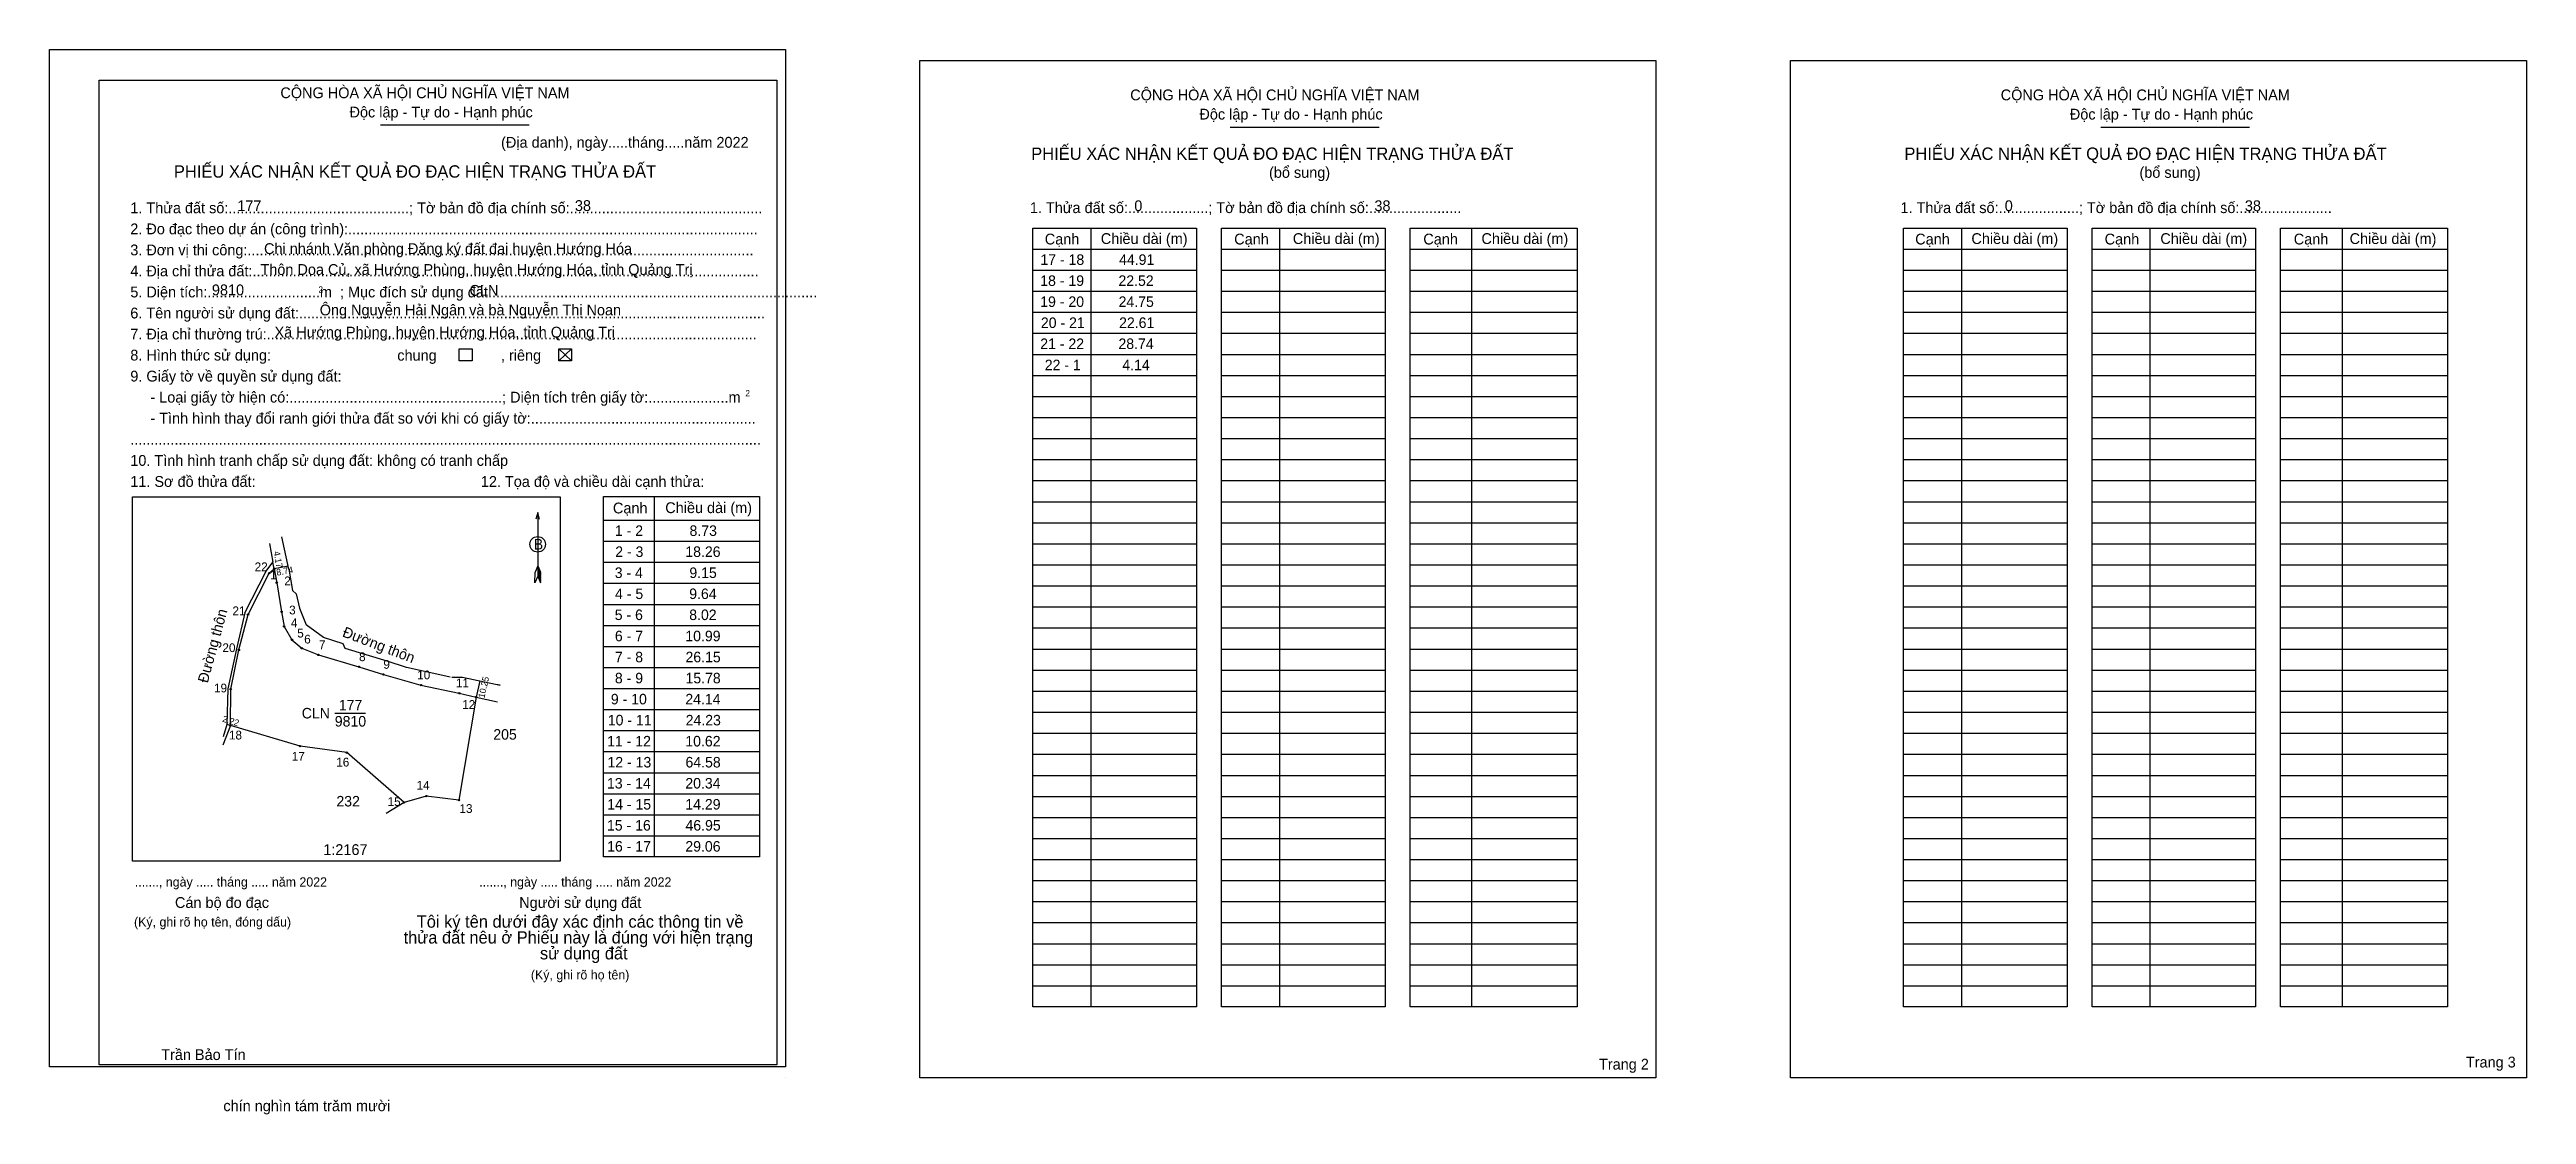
# Model space of a CAD drawing. Extents: x 536154 to 537684, y 1849915 to 1850573.
import ezdxf

# ---------------------------------------------------------------- set-up
doc = ezdxf.new("R2010")
doc.units = 0
for name, color, linetype in [('Level 1', 7, 'Continuous'), ('Level 10', 7, 'Continuous'), ('Level 11', 7, 'Continuous'), ('Level 13', 7, 'Continuous'), ('Level 2', 7, 'Continuous'), ('Level 23', 7, 'Continuous'), ('Level 27', 7, 'Continuous'), ('Level 3', 7, 'Continuous'), ('Level 36', 7, 'Continuous'), ('Level 48', 7, 'Continuous'), ('Level 5', 7, 'Continuous'), ('Level 50', 7, 'Continuous'), ('Level 52', 7, 'Continuous'), ('Level 6', 7, 'Continuous'), ('Level 9', 7, 'Continuous')]:
    doc.layers.add(name, color=color, linetype=linetype)

msp = doc.modelspace()

# ---------------------------------------------------------------- linework, layer by layer
at = {"layer": 'Level 1'}
for p, q in [((536154.4, 1850566.6), (536154.4, 1850566.6)), ((536692, 1850566.6), (536692, 1850566.6)), ((536358.8, 1850526.7), (536450.7, 1850526.7)), ((536883.7, 1850525.4), (536975.6, 1850525.4)), ((537421.3, 1850525.4), (537513.2, 1850525.4)), ((536797.6, 1850462.9), (536797.6, 1849981.7)), ((536914, 1850462.9), (536914, 1849981.7)), ((537032.7, 1850462.9), (537032.7, 1849981.7)), ((537335.2, 1850462.9), (537335.2, 1849981.7)), ((537451.7, 1850462.9), (537451.7, 1849981.7)), ((537570.3, 1850462.9), (537570.3, 1849981.7)), ((536761.8, 1850449.9), (536862.9, 1850449.9)), ((536878.3, 1850449.9), (536979.3, 1850449.9)), ((536994.7, 1850449.9), (537097.9, 1850449.9)), ((537299.4, 1850449.9), (537400.5, 1850449.9)), ((537415.9, 1850449.9), (537516.9, 1850449.9)), ((537532.4, 1850449.9), (537635.5, 1850449.9)), ((536761.8, 1850436.9), (536862.9, 1850436.9)), ((536878.3, 1850436.9), (536979.3, 1850436.9)), ((536994.7, 1850436.9), (537097.9, 1850436.9)), ((537299.4, 1850436.9), (537400.5, 1850436.9)), ((537415.9, 1850436.9), (537516.9, 1850436.9)), ((537532.4, 1850436.9), (537635.5, 1850436.9)), ((536761.8, 1850423.9), (536862.9, 1850423.9)), ((536878.3, 1850423.9), (536979.3, 1850423.9)), ((536994.7, 1850423.9), (537097.9, 1850423.9)), ((537299.4, 1850423.9), (537400.5, 1850423.9)), ((537415.9, 1850423.9), (537516.9, 1850423.9)), ((537532.4, 1850423.9), (537635.5, 1850423.9)), ((536761.8, 1850410.9), (536862.9, 1850410.9)), ((536761.8, 1850397.9), (536862.9, 1850397.9)), ((536878.3, 1850410.9), (536979.3, 1850410.9)), ((536878.3, 1850397.9), (536979.3, 1850397.9)), ((536994.7, 1850410.9), (537097.9, 1850410.9)), ((536994.7, 1850397.9), (537097.9, 1850397.9)), ((537299.4, 1850410.9), (537400.5, 1850410.9)), ((537299.4, 1850397.9), (537400.5, 1850397.9)), ((537415.9, 1850410.9), (537516.9, 1850410.9)), ((537415.9, 1850397.9), (537516.9, 1850397.9)), ((537532.4, 1850410.9), (537635.5, 1850410.9)), ((537532.4, 1850397.9), (537635.5, 1850397.9)), ((536469, 1850388.3), (536476.8, 1850381)), ((536469, 1850381), (536476.8, 1850388.3)), ((536761.8, 1850384.9), (536862.9, 1850384.9)), ((536878.3, 1850384.9), (536979.3, 1850384.9)), ((536994.7, 1850384.9), (537097.9, 1850384.9)), ((537299.4, 1850384.9), (537400.5, 1850384.9)), ((537415.9, 1850384.9), (537516.9, 1850384.9)), ((537532.4, 1850384.9), (537635.5, 1850384.9)), ((536761.8, 1850371.9), (536862.9, 1850371.9)), ((536878.3, 1850371.9), (536979.3, 1850371.9)), ((536994.7, 1850371.9), (537097.9, 1850371.9)), ((537299.4, 1850371.9), (537400.5, 1850371.9)), ((537415.9, 1850371.9), (537516.9, 1850371.9)), ((537532.4, 1850371.9), (537635.5, 1850371.9)), ((536761.8, 1850358.9), (536862.9, 1850358.9)), ((536878.3, 1850358.9), (536979.3, 1850358.9)), ((536994.7, 1850358.9), (537097.9, 1850358.9)), ((537299.4, 1850358.9), (537400.5, 1850358.9)), ((537415.9, 1850358.9), (537516.9, 1850358.9)), ((537532.4, 1850358.9), (537635.5, 1850358.9)), ((536761.8, 1850345.9), (536862.9, 1850345.9)), ((536878.3, 1850345.9), (536979.3, 1850345.9)), ((536994.7, 1850345.9), (537097.9, 1850345.9)), ((537299.4, 1850345.9), (537400.5, 1850345.9)), ((537415.9, 1850345.9), (537516.9, 1850345.9)), ((537532.4, 1850345.9), (537635.5, 1850345.9)), ((536761.8, 1850332.9), (536862.9, 1850332.9)), ((536878.3, 1850332.9), (536979.3, 1850332.9)), ((536994.7, 1850332.9), (537097.9, 1850332.9)), ((537299.4, 1850332.9), (537400.5, 1850332.9)), ((537415.9, 1850332.9), (537516.9, 1850332.9)), ((537532.4, 1850332.9), (537635.5, 1850332.9)), ((536761.8, 1850319.9), (536862.9, 1850319.9)), ((536761.8, 1850306.9), (536862.9, 1850306.9)), ((536878.3, 1850319.9), (536979.3, 1850319.9)), ((536878.3, 1850306.9), (536979.3, 1850306.9)), ((536994.7, 1850319.9), (537097.9, 1850319.9)), ((536994.7, 1850306.9), (537097.9, 1850306.9)), ((537299.4, 1850319.9), (537400.5, 1850319.9)), ((537299.4, 1850306.9), (537400.5, 1850306.9)), ((537415.9, 1850319.9), (537516.9, 1850319.9)), ((537415.9, 1850306.9), (537516.9, 1850306.9)), ((537532.4, 1850319.9), (537635.5, 1850319.9)), ((537532.4, 1850306.9), (537635.5, 1850306.9)), ((536205.6, 1850296.9), (536205.6, 1850296.9)), ((536527.8, 1850297), (536527.8, 1850074.3)), ((536761.8, 1850293.8), (536862.9, 1850293.8)), ((536878.3, 1850293.8), (536979.3, 1850293.8)), ((536994.7, 1850293.8), (537097.9, 1850293.8)), ((537299.4, 1850293.8), (537400.5, 1850293.8)), ((537415.9, 1850293.8), (537516.9, 1850293.8)), ((537532.4, 1850293.8), (537635.5, 1850293.8)), ((536455.9, 1850287.2), (536455.9, 1850247.8)), ((536496.6, 1850282.4), (536593, 1850282.4)), ((536761.8, 1850280.8), (536862.9, 1850280.8)), ((536878.3, 1850280.8), (536979.3, 1850280.8)), ((536994.7, 1850280.8), (537097.9, 1850280.8)), ((537299.4, 1850280.8), (537400.5, 1850280.8)), ((537415.9, 1850280.8), (537516.9, 1850280.8)), ((537532.4, 1850280.8), (537635.5, 1850280.8)), ((536496.6, 1850269.4), (536593, 1850269.4)), ((536761.8, 1850267.8), (536862.9, 1850267.8)), ((536878.3, 1850267.8), (536979.3, 1850267.8)), ((536994.7, 1850267.8), (537097.9, 1850267.8)), ((537299.4, 1850267.8), (537400.5, 1850267.8)), ((537415.9, 1850267.8), (537516.9, 1850267.8)), ((537532.4, 1850267.8), (537635.5, 1850267.8)), ((536454.2, 1850243.8), (536454.3, 1850250.3)), ((536455.9, 1850247.8), (536454.2, 1850243.8)), ((536455.9, 1850254.3), (536454.3, 1850250.3)), ((536455.9, 1850254.3), (536457.6, 1850250.3)), ((536455.9, 1850253.8), (536457.6, 1850249.7)), ((536455.9, 1850253.2), (536457.6, 1850249.2)), ((536455.9, 1850252.6), (536457.6, 1850248.6)), ((536455.9, 1850252.1), (536457.6, 1850248)), ((536455.9, 1850251.5), (536457.6, 1850247.4)), ((536455.9, 1850250.9), (536457.6, 1850246.8)), ((536455.9, 1850250.4), (536457.6, 1850246.2)), ((536455.9, 1850249.8), (536457.6, 1850245.7)), ((536455.9, 1850249.2), (536457.6, 1850245.1)), ((536455.9, 1850248.7), (536457.6, 1850244.5)), ((536455.9, 1850247.8), (536457.6, 1850243.8)), ((536457.6, 1850243.8), (536457.6, 1850250.3)), ((536496.6, 1850256.4), (536593, 1850256.4)), ((536761.8, 1850254.8), (536862.9, 1850254.8)), ((536878.3, 1850254.8), (536979.3, 1850254.8)), ((536994.7, 1850254.8), (537097.9, 1850254.8)), ((537299.4, 1850254.8), (537400.5, 1850254.8)), ((537415.9, 1850254.8), (537516.9, 1850254.8)), ((537532.4, 1850254.8), (537635.5, 1850254.8)), ((536496.6, 1850243.4), (536593, 1850243.4)), ((536496.6, 1850230.4), (536593, 1850230.4)), ((536761.8, 1850241.8), (536862.9, 1850241.8)), ((536761.8, 1850228.8), (536862.9, 1850228.8)), ((536878.3, 1850241.8), (536979.3, 1850241.8)), ((536878.3, 1850228.8), (536979.3, 1850228.8)), ((536994.7, 1850241.8), (537097.9, 1850241.8)), ((536994.7, 1850228.8), (537097.9, 1850228.8)), ((537299.4, 1850241.8), (537400.5, 1850241.8)), ((537299.4, 1850228.8), (537400.5, 1850228.8)), ((537415.9, 1850241.8), (537516.9, 1850241.8)), ((537415.9, 1850228.8), (537516.9, 1850228.8)), ((537532.4, 1850241.8), (537635.5, 1850241.8)), ((537532.4, 1850228.8), (537635.5, 1850228.8)), ((536496.6, 1850217.4), (536593, 1850217.4)), ((536761.8, 1850215.8), (536862.9, 1850215.8)), ((536878.3, 1850215.8), (536979.3, 1850215.8)), ((536994.7, 1850215.8), (537097.9, 1850215.8)), ((537299.4, 1850215.8), (537400.5, 1850215.8)), ((537415.9, 1850215.8), (537516.9, 1850215.8)), ((537532.4, 1850215.8), (537635.5, 1850215.8)), ((536496.6, 1850204.4), (536593, 1850204.4)), ((536761.8, 1850202.8), (536862.9, 1850202.8)), ((536878.3, 1850202.8), (536979.3, 1850202.8)), ((536994.7, 1850202.8), (537097.9, 1850202.8)), ((537299.4, 1850202.8), (537400.5, 1850202.8)), ((537415.9, 1850202.8), (537516.9, 1850202.8)), ((537532.4, 1850202.8), (537635.5, 1850202.8)), ((536496.6, 1850191.4), (536593, 1850191.4)), ((536761.8, 1850189.8), (536862.9, 1850189.8)), ((536878.3, 1850189.8), (536979.3, 1850189.8)), ((536994.7, 1850189.8), (537097.9, 1850189.8)), ((537299.4, 1850189.8), (537400.5, 1850189.8)), ((537415.9, 1850189.8), (537516.9, 1850189.8)), ((537532.4, 1850189.8), (537635.5, 1850189.8)), ((536496.6, 1850178.4), (536593, 1850178.4)), ((536761.8, 1850176.8), (536862.9, 1850176.8)), ((536878.3, 1850176.8), (536979.3, 1850176.8)), ((536994.7, 1850176.8), (537097.9, 1850176.8)), ((537299.4, 1850176.8), (537400.5, 1850176.8)), ((537415.9, 1850176.8), (537516.9, 1850176.8)), ((537532.4, 1850176.8), (537635.5, 1850176.8)), ((536496.6, 1850165.4), (536593, 1850165.4)), ((536496.6, 1850152.4), (536593, 1850152.4)), ((536761.8, 1850163.8), (536862.9, 1850163.8)), ((536878.3, 1850163.8), (536979.3, 1850163.8)), ((536994.7, 1850163.8), (537097.9, 1850163.8)), ((537299.4, 1850163.8), (537400.5, 1850163.8)), ((537415.9, 1850163.8), (537516.9, 1850163.8)), ((537532.4, 1850163.8), (537635.5, 1850163.8)), ((536496.6, 1850139.4), (536593, 1850139.4)), ((536761.8, 1850150.8), (536862.9, 1850150.8)), ((536761.8, 1850137.8), (536862.9, 1850137.8)), ((536878.3, 1850150.8), (536979.3, 1850150.8)), ((536878.3, 1850137.8), (536979.3, 1850137.8)), ((536994.7, 1850150.8), (537097.9, 1850150.8)), ((536994.7, 1850137.8), (537097.9, 1850137.8)), ((537299.4, 1850150.8), (537400.5, 1850150.8)), ((537299.4, 1850137.8), (537400.5, 1850137.8)), ((537415.9, 1850150.8), (537516.9, 1850150.8)), ((537415.9, 1850137.8), (537516.9, 1850137.8)), ((537532.4, 1850150.8), (537635.5, 1850150.8)), ((537532.4, 1850137.8), (537635.5, 1850137.8)), ((536496.6, 1850126.3), (536593, 1850126.3)), ((536761.8, 1850124.7), (536862.9, 1850124.7)), ((536878.3, 1850124.7), (536979.3, 1850124.7)), ((536994.7, 1850124.7), (537097.9, 1850124.7)), ((537299.4, 1850124.7), (537400.5, 1850124.7)), ((537415.9, 1850124.7), (537516.9, 1850124.7)), ((537532.4, 1850124.7), (537635.5, 1850124.7)), ((536496.6, 1850113.3), (536593, 1850113.3)), ((536761.8, 1850111.7), (536862.9, 1850111.7)), ((536878.3, 1850111.7), (536979.3, 1850111.7)), ((536994.7, 1850111.7), (537097.9, 1850111.7)), ((537299.4, 1850111.7), (537400.5, 1850111.7)), ((537415.9, 1850111.7), (537516.9, 1850111.7)), ((537532.4, 1850111.7), (537635.5, 1850111.7)), ((536496.6, 1850100.3), (536593, 1850100.3)), ((536761.8, 1850098.7), (536862.9, 1850098.7)), ((536878.3, 1850098.7), (536979.3, 1850098.7)), ((536994.7, 1850098.7), (537097.9, 1850098.7)), ((537299.4, 1850098.7), (537400.5, 1850098.7)), ((537415.9, 1850098.7), (537516.9, 1850098.7)), ((537532.4, 1850098.7), (537635.5, 1850098.7)), ((536496.6, 1850087.3), (536593, 1850087.3)), ((536761.8, 1850085.7), (536862.9, 1850085.7)), ((536878.3, 1850085.7), (536979.3, 1850085.7)), ((536994.7, 1850085.7), (537097.9, 1850085.7)), ((537299.4, 1850085.7), (537400.5, 1850085.7)), ((537415.9, 1850085.7), (537516.9, 1850085.7)), ((537532.4, 1850085.7), (537635.5, 1850085.7)), ((536469.8, 1850071.8), (536469.8, 1850071.8)), ((536761.8, 1850072.7), (536862.9, 1850072.7)), ((536878.3, 1850072.7), (536979.3, 1850072.7)), ((536994.7, 1850072.7), (537097.9, 1850072.7)), ((537299.4, 1850072.7), (537400.5, 1850072.7)), ((537415.9, 1850072.7), (537516.9, 1850072.7)), ((537532.4, 1850072.7), (537635.5, 1850072.7)), ((536761.8, 1850059.7), (536862.9, 1850059.7)), ((536761.8, 1850046.7), (536862.9, 1850046.7)), ((536878.3, 1850059.7), (536979.3, 1850059.7)), ((536878.3, 1850046.7), (536979.3, 1850046.7)), ((536994.7, 1850059.7), (537097.9, 1850059.7)), ((536994.7, 1850046.7), (537097.9, 1850046.7)), ((537299.4, 1850059.7), (537400.5, 1850059.7)), ((537299.4, 1850046.7), (537400.5, 1850046.7)), ((537415.9, 1850059.7), (537516.9, 1850059.7)), ((537415.9, 1850046.7), (537516.9, 1850046.7)), ((537532.4, 1850059.7), (537635.5, 1850059.7)), ((537532.4, 1850046.7), (537635.5, 1850046.7)), ((536761.8, 1850033.7), (536862.9, 1850033.7)), ((536878.3, 1850033.7), (536979.3, 1850033.7)), ((536994.7, 1850033.7), (537097.9, 1850033.7)), ((537299.4, 1850033.7), (537400.5, 1850033.7)), ((537415.9, 1850033.7), (537516.9, 1850033.7)), ((537532.4, 1850033.7), (537635.5, 1850033.7)), ((536761.8, 1850020.7), (536862.9, 1850020.7)), ((536878.3, 1850020.7), (536979.3, 1850020.7)), ((536994.7, 1850020.7), (537097.9, 1850020.7)), ((537299.4, 1850020.7), (537400.5, 1850020.7)), ((537415.9, 1850020.7), (537516.9, 1850020.7)), ((537532.4, 1850020.7), (537635.5, 1850020.7)), ((536761.8, 1850007.7), (536862.9, 1850007.7)), ((536878.3, 1850007.7), (536979.3, 1850007.7)), ((536994.7, 1850007.7), (537097.9, 1850007.7)), ((537299.4, 1850007.7), (537400.5, 1850007.7)), ((537415.9, 1850007.7), (537516.9, 1850007.7)), ((537532.4, 1850007.7), (537635.5, 1850007.7)), ((536761.8, 1849994.7), (536862.9, 1849994.7)), ((536878.3, 1849994.7), (536979.3, 1849994.7)), ((536994.7, 1849994.7), (537097.9, 1849994.7)), ((537299.4, 1849994.7), (537400.5, 1849994.7)), ((537415.9, 1849994.7), (537516.9, 1849994.7)), ((537532.4, 1849994.7), (537635.5, 1849994.7)), ((536609, 1849937.9), (536609, 1849937.9)), ((537146.6, 1849937.9), (537146.6, 1849937.9))]:
    msp.add_line(p, q, dxfattribs=at)
for points in [[(536761.8, 1850462.9), (536862.9, 1850462.9), (536862.9, 1849981.7), (536761.8, 1849981.7)], [(536878.3, 1850462.9), (536979.3, 1850462.9), (536979.3, 1849981.7), (536878.3, 1849981.7)], [(536994.7, 1850462.9), (537097.9, 1850462.9), (537097.9, 1849981.7), (536994.7, 1849981.7)], [(537299.4, 1850462.9), (537400.5, 1850462.9), (537400.5, 1849981.7), (537299.4, 1849981.7)], [(537415.9, 1850462.9), (537516.9, 1850462.9), (537516.9, 1849981.7), (537415.9, 1849981.7)], [(537532.4, 1850462.9), (537635.5, 1850462.9), (537635.5, 1849981.7), (537532.4, 1849981.7)], [(536205.6, 1850296.9), (536469.8, 1850296.9), (536469.8, 1850071.8), (536205.6, 1850071.8)], [(536496.6, 1850297), (536593, 1850297), (536593, 1850074.3), (536496.6, 1850074.3)]]:
    msp.add_lwpolyline(points, close=True, dxfattribs=at)
msp.add_lwpolyline([(536457, 1850283), (536455.9, 1850287.2), (536454.8, 1850283)], dxfattribs=at)
msp.add_circle((536455.9, 1850267.5), 4.8, dxfattribs=at)
at = {"layer": 'Level 10'}
for p, q in [((536302.2, 1850252.2), (536297.9, 1850272.2)), ((536275.1, 1850225.2), (536288.3, 1850250.9)), ((536288.3, 1850250.9), (536292.4, 1850256.5)), ((536302.2, 1850252.2), (536304.5, 1850238.9)), ((536275.1, 1850225.2), (536269.8, 1850202.9)), ((536308.7, 1850228.1), (536312.9, 1850217.7)), ((536323.7, 1850209.9), (536312.9, 1850217.7)), ((536269.8, 1850202.9), (536264.5, 1850178.1)), ((536335.8, 1850206), (536323.7, 1850209.9)), ((536337, 1850203.2), (536335.8, 1850206)), ((536363, 1850195.2), (536337, 1850203.2)), ((536374.8, 1850191.3), (536363, 1850195.2)), ((536264.5, 1850178.1), (536264, 1850156.1)), ((536264, 1850156.1), (536261.6, 1850148.6))]:
    msp.add_line(p, q, dxfattribs=at)
msp.add_lwpolyline([(536310.2, 1850203.3), (536320.5, 1850199.2), (536345.5, 1850191.8), (536360.6, 1850187.1), (536383.8, 1850180.5), (536407.5, 1850175.5), (536417.9, 1850173.1), (536407.3, 1850109.4), (536387.1, 1850111.9), (536373.4, 1850108), (536338, 1850138.8), (536309.2, 1850142.8), (536266.1, 1850155.5), (536266.3, 1850178), (536271.4, 1850202.2), (536277, 1850224.1), (536290.1, 1850249.7), (536293.2, 1850252.4), (536294.8, 1850243.8), (536297.7, 1850225.8), (536299.3, 1850216.8), (536304.1, 1850208.5)], close=True, dxfattribs=at)
at = {"layer": 'Level 11'}
for centre in [(536290.1, 1850249.7), (536293.2, 1850252.4), (536294.8, 1850243.8), (536277, 1850224.1), (536297.7, 1850225.8), (536299.3, 1850216.8), (536271.4, 1850202.2), (536304.1, 1850208.5), (536310.2, 1850203.3), (536310.2, 1850203.3), (536320.5, 1850199.2), (536345.5, 1850191.8), (536360.6, 1850187.1), (536266.3, 1850178), (536383.8, 1850180.5), (536407.5, 1850175.5), (536417.9, 1850173.1), (536266.1, 1850155.5), (536309.2, 1850142.8), (536338, 1850138.8), (536373.4, 1850108), (536387.1, 1850111.9), (536407.3, 1850109.4)]:
    msp.add_circle(centre, 0.434, dxfattribs=at)
at = {"layer": 'Level 2'}
for points in [[(536154.4, 1850573.3), (536609, 1850573.3), (536609, 1849944.6), (536154.4, 1849944.6)], [(536692, 1850566.6), (537146.6, 1850566.6), (537146.6, 1849937.9), (536692, 1849937.9)], [(537229.7, 1850566.6), (537684.2, 1850566.6), (537684.2, 1849937.9), (537229.7, 1849937.9)]]:
    msp.add_lwpolyline(points, close=True, dxfattribs=at)
at = {"layer": 'Level 23'}
for p, q in [((536290.3, 1850268), (536292.4, 1850256.5)), ((536293.2, 1850252.4), (536294.8, 1850243.8)), ((536417.9, 1850173.1), (536431.1, 1850170.1)), ((536429.8, 1850181), (536432.8, 1850180.4)), ((536429.8, 1850181), (536432.8, 1850180.7))]:
    msp.add_line(p, q, dxfattribs=at)
for points in [[(536294.8, 1850243.8), (536297.7, 1850225.8), (536299.3, 1850216.8), (536304.1, 1850208.5), (536310.2, 1850203.3), (536320.5, 1850199.2), (536345.5, 1850191.8), (536360.6, 1850187.1), (536383.8, 1850180.5)], [(536304.5, 1850238.9), (536306.8, 1850236.9), (536308.7, 1850228.1)], [(536304.5, 1850238.9), (536306.8, 1850236.9), (536308.7, 1850228.1)], [(536401.9, 1850185.5), (536397.4, 1850186.4), (536374.8, 1850191.3)], [(536402.9, 1850185.5), (536409.5, 1850185.4), (536429.8, 1850181)], [(536383.8, 1850180.5), (536407.5, 1850175.5), (536417.9, 1850173.1)]]:
    msp.add_lwpolyline(points, dxfattribs=at)
at = {"layer": 'Level 27'}
for p, q in [((536266.1, 1850155.5), (536261.5, 1850143.3)), ((536373.4, 1850108), (536362.3, 1850101.2))]:
    msp.add_line(p, q, dxfattribs=at)
at = {"layer": 'Level 3'}
msp.add_lwpolyline([(536185.1, 1850554.4), (536603.6, 1850554.4), (536603.6, 1849945.8), (536185.1, 1849945.8)], close=True, dxfattribs=at)
at = {"layer": 'Level 5'}
for p, q in [((536293.2, 1850252.4), (536292.4, 1850256.5)), ((536301.8, 1850254), (536293.2, 1850252.4)), ((536420.1, 1850183.1), (536417.9, 1850173.1)), ((536266.1, 1850155.5), (536264, 1850156.1))]:
    msp.add_line(p, q, dxfattribs=at)
at = {"layer": 'Level 50'}
for points in [[(536407.5, 1850388.3), (536415.4, 1850388.3), (536415.4, 1850381), (536407.5, 1850381)], [(536469, 1850388.3), (536476.8, 1850388.3), (536476.8, 1850381), (536469, 1850381)]]:
    msp.add_lwpolyline(points, close=True, dxfattribs=at)
at = {"layer": 'Level 9'}
msp.add_line((536330.6, 1850163.1), (536349.5, 1850163.1), dxfattribs=at)

# ---------------------------------------------------------------- texts
at = {"layer": 'Level 1'}
for s, height, p in [('CỘNG HÒA XÃ HỘI CHỦ NGHĨA VIỆT NAM', 6.677, (536297, 1850543.2)), ('CỘNG HÒA XÃ HỘI CHỦ NGHĨA VIỆT NAM', 6.677, (536821.9, 1850541.9)), ('CỘNG HÒA XÃ HỘI CHỦ NGHĨA VIỆT NAM', 6.677, (537359.5, 1850541.9)), ('Độc lập - Tự do - Hạnh phúc', 6.677, (536339.7, 1850531.3)), ('Độc lập - Tự do - Hạnh phúc', 6.677, (536864.6, 1850530)), ('Độc lập - Tự do - Hạnh phúc', 6.677, (537402.2, 1850530)), ('(Địa danh), ngày.....tháng.....năm 2022', 6.677, (536433.3, 1850512.6)), ('PHIẾU XÁC NHẬN KẾT QUẢ ĐO ĐẠC HIỆN TRẠNG THỬA ĐẤT', 7.631, (536231.2, 1850494.1)), ('PHIẾU XÁC NHẬN KẾT QUẢ ĐO ĐẠC HIỆN TRẠNG THỬA ĐẤT', 7.631, (536760.7, 1850505.1)), ('PHIẾU XÁC NHẬN KẾT QUẢ ĐO ĐẠC HIỆN TRẠNG THỬA ĐẤT', 7.631, (537300, 1850505.1)), ('(bổ sung)', 6.68, (536907.6, 1850494)), ('(bổ sung)', 6.68, (537445.2, 1850494)), ('1. Thửa đất số:.............................................; Tờ bản đồ địa chính số:................................................', 6.6768, (536204.3, 1850472.1)), ('1. Thửa đất số:....................; Tờ bản đồ địa chính số:.......................', 6.677, (536759.9, 1850472.2)), ('1. Thửa đất số:....................; Tờ bản đồ địa chính số:.......................', 6.677, (537297.6, 1850472.2)), ('2. Đo đạc theo dự án (công trình):......................................................................................................', 6.6768, (536204.3, 1850459.1)), ('Cạnh', 6.68, (536769.1, 1850452.8)), ('Chiều dài (m)', 6.677, (536803.7, 1850453.1)), ('Cạnh', 6.68, (536886.1, 1850452.8)), ('Chiều dài (m)', 6.677, (536922.3, 1850453.1)), ('Cạnh', 6.68, (537002.9, 1850452.8)), ('Chiều dài (m)', 6.677, (537038.8, 1850453.1)), ('Cạnh', 6.68, (537306.7, 1850452.8)), ('Chiều dài (m)', 6.677, (537341.4, 1850453.1)), ('Cạnh', 6.68, (537423.7, 1850452.8)), ('Chiều dài (m)', 6.677, (537458.1, 1850453.1)), ('Cạnh', 6.68, (537540.5, 1850452.8)), ('Chiều dài (m)', 6.677, (537575, 1850453.1)), ('3. Đơn vị thi công:..............................................................................................................................', 6.6768, (536204.3, 1850446.1)), ('Chi nhánh Văn phòng Đăng ký đất đai huyện Hướng Hóa', 6.677, (536286.9, 1850446.9)), ('4. Địa chỉ thửa đất:..............................................................................................................................', 6.6768, (536204.3, 1850433.1)), ('5. Diện tích:............................m  ; Mục đích sử dụng đất:.................................................................................', 6.6768, (536204.3, 1850420.1)), ('6. Tên người sử dụng đất:....................................................................................................................', 6.6768, (536204.3, 1850407.1)), ('2', 3.82, (536320.5, 1850423.1)), ('7. Địa chỉ thường trú:..........................................................................................................................', 6.6768, (536204.3, 1850394.1)), ('chung                , riêng', 6.677, (536369.2, 1850381)), ('9. Giấy tờ về quyền sử dụng đất:', 6.677, (536204.3, 1850368.1)), ('     - Loại giấy tờ hiện có:.....................................................; Diện tích trên giấy tờ:....................m', 6.6768, (536204.3, 1850355.1)), ('2', 3.82, (536584.2, 1850359)), ('     - Tình hình thay đổi ranh giới thửa đất so với khi có giấy tờ:........................................................', 6.6768, (536204.3, 1850342.1)), ('10. Tình hình tranh chấp sử dụng đất: không có tranh chấp', 6.677, (536204.3, 1850316)), ('.............................................................................................................................................................', 6.6768, (536204.3, 1850329.1)), ('11. Sơ đồ thửa đất:', 6.677, (536204.3, 1850303)), ('12. Tọa độ và chiều dài cạnh thửa:', 6.677, (536420.8, 1850303)), ('Cạnh', 6.68, (536502.4, 1850286.6)), ('Chiều dài (m)', 6.677, (536534.7, 1850286.8)), ('B', 6.5, (536453.5, 1850264.3)), ('......., ngày ..... tháng ..... năm 2022', 5.723, (536207.1, 1850056)), ('......., ngày ..... tháng ..... năm 2022', 5.723, (536419.8, 1850056)), ('Cán bộ đo đạc', 6.677, (536231.9, 1850042.8)), ('Người sử dụng đất', 6.677, (536444.5, 1850042.8)), ('(Ký, ghi rõ họ tên, đóng dấu)', 5.723, (536206.6, 1850031.3)), ('Tôi ký tên dưới đây xác định các thông tin về', 7.587, (536381.2, 1850030.6)), ('thửa đất nêu ở Phiếu này là đúng với hiện trạng', 7.587, (536373.1, 1850020.8)), ('sử dụng đất', 7.587, (536457.3, 1850011)), ('(Ký, ghi rõ họ tên)', 5.723, (536451.7, 1849998.6)), ('Trần Bảo Tín', 6.677, (536223.4, 1849948.8)), ('Trang 2', 6.68, (537111.4, 1849942.9)), ('Trang 3', 6.68, (537646.8, 1849944.2))]:
    msp.add_text(s, height=height, dxfattribs=at).set_placement(p)
at = {"layer": 'Level 13'}
for s, p in [('177', (536333.1, 1850164.9)), ('CLN', (536310.2, 1850159.9)), ('9810', (536330.6, 1850154.9))]:
    msp.add_text(s, height=6.5, dxfattribs=at).set_placement(p)
at = {"layer": 'Level 36'}
for rotation, p in [(74.818, (536252.1, 1850181.4)), (339.1207, (536334.8, 1850210.7))]:
    msp.add_text('Đường thôn', height=6.5, rotation=rotation, dxfattribs=at).set_placement(p)
for s, p in [('205', (536428.5, 1850146.8)), ('232', (536331.6, 1850105.5))]:
    msp.add_text(s, height=6.5, dxfattribs=at).set_placement(p)
at = {"layer": 'Level 48'}
msp.add_text('8. Hình thức sử dụng:', height=6.677, dxfattribs=at).set_placement((536204.3, 1850381.1))
at = {"layer": 'Level 5'}
for s, rotation, p in [('4.17', 280.4292, (536292.7, 1850262.9)), ('8.74', 10.4292, (536294.9, 1850248.1)), ('10.25', 77.2112, (536423, 1850172.2)), ('2.22', 342.9543, (536260.8, 1850158))]:
    msp.add_text(s, height=4, rotation=rotation, dxfattribs=at).set_placement(p)
at = {"layer": 'Level 52'}
for s, p in [('17 - 18', (536766.4, 1850440.2)), ('44.91', (536815, 1850440.2)), ('18 - 19', (536766.3, 1850427.2)), ('22.52', (536814.6, 1850427.2)), ('19 - 20', (536766.3, 1850414.2)), ('24.75', (536814.7, 1850414.2)), ('20 - 21', (536766.7, 1850401.2)), ('22.61', (536815, 1850401.2)), ('21 - 22', (536766.3, 1850388.2)), ('22 - 1', (536769.1, 1850375.1)), ('28.74', (536814.6, 1850388.2)), ('4.14', (536817, 1850375.1)), ('1 - 2', (536503.6, 1850272.7)), ('8.73', (536549.7, 1850272.7)), ('2 - 3', (536503.8, 1850259.7)), ('18.26', (536547.1, 1850259.7)), ('3 - 4', (536503.5, 1850246.7)), ('9.15', (536549.6, 1850246.7)), ('4 - 5', (536503.7, 1850233.7)), ('9.64', (536549.5, 1850233.7)), ('5 - 6', (536503.5, 1850220.7)), ('6 - 7', (536503.6, 1850207.6)), ('10.99', (536547.1, 1850207.6)), ('8.02', (536549.5, 1850220.7)), ('7 - 8', (536503.6, 1850194.6)), ('26.15', (536547.2, 1850194.6)), ('8 - 9', (536503.6, 1850181.6)), ('15.78', (536547.2, 1850181.6)), ('9 - 10', (536501.1, 1850168.6)), ('24.14', (536547.1, 1850168.6)), ('10 - 11', (536499.2, 1850155.6)), ('24.23', (536547.3, 1850155.6)), ('11 - 12', (536498.8, 1850142.6)), ('10.62', (536547.1, 1850142.6)), ('13 - 14', (536498.7, 1850116.6)), ('12 - 13', (536499, 1850129.6)), ('20.34', (536547.1, 1850116.6)), ('64.58', (536547.2, 1850129.6)), ('14 - 15', (536498.9, 1850103.6)), ('14.29', (536547.1, 1850103.6)), ('15 - 16', (536498.7, 1850090.6)), ('46.95', (536547.2, 1850090.6)), ('16 - 17', (536498.8, 1850077.6)), ('29.06', (536547.1, 1850077.6))]:
    msp.add_text(s, height=6.5, dxfattribs=at).set_placement(p)
at = {"layer": 'Level 6'}
for s, height, p in [('177', 6.68, (536270.4, 1850473.4)), ('38', 6.68, (536478.9, 1850473.5)), ('0', 6.68, (536824.4, 1850473.4)), ('38', 6.68, (536972.7, 1850473.4)), ('0', 6.68, (537362, 1850473.4)), ('38', 6.68, (537510.3, 1850473.4)), ('9810', 6.68, (536254.7, 1850421.4)), ('Thôn Doa Củ, xã Hướng Phùng, huyện Hướng Hóa, tỉnh Quảng Trị', 6.677, (536284.7, 1850434)), ('CLN', 6.68, (536413.8, 1850421.1)), ('Ông Nguyễn Hải Ngân và bà Nguyễn Thị Noan', 6.677, (536321.3, 1850409)), ('Xã Hướng Phùng, huyện Hướng Hóa, tỉnh Quảng Trị', 6.677, (536293.4, 1850395.3)), ('1:2167', 6.68, (536323.5, 1850075.5)), ('chín nghìn tám trăm mười', 6.677, (536261.8, 1849917.2))]:
    msp.add_text(s, height=height, dxfattribs=at).set_placement(p)
at = {"layer": 'Level 9'}
for s, p in [('22', (536281.1, 1850250.9)), ('1', (536290.7, 1850245.9)), ('2', (536299.4, 1850242.2)), ('21', (536267.4, 1850223.7)), ('3', (536302.4, 1850224.2)), ('4', (536303.5, 1850216.3)), ('5', (536307.4, 1850209.9)), ('20', (536261.2, 1850200.9)), ('6', (536311.7, 1850206.2)), ('7', (536320.8, 1850202.7)), ('8', (536345.6, 1850195.3)), ('9', (536360.6, 1850190.6)), ('10', (536381.5, 1850184.1)), ('11', (536405.4, 1850179.1)), ('19', (536256, 1850176)), ('12', (536409.3, 1850165.8)), ('18', (536265.2, 1850146.9)), ('17', (536304, 1850133.8)), ('16', (536331.5, 1850130.2)), ('14', (536381.1, 1850115.9)), ('15', (536363.2, 1850105.8)), ('13', (536407.6, 1850101.5))]:
    msp.add_text(s, height=5.42, dxfattribs=at).set_placement(p)

doc.saveas('drawing.dxf')
